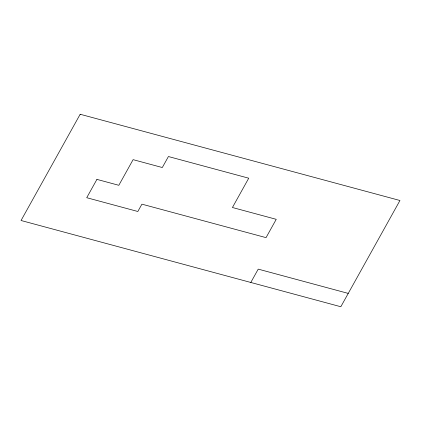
<?xml version="1.0" encoding="UTF-8"?>
<svg xmlns="http://www.w3.org/2000/svg" width="421" height="421" viewBox="0 0 421 421"><rect width="100%" height="100%" fill="white"/><g stroke="black" fill="none" stroke-linecap="round" stroke-linejoin="round"><path stroke-width="0.63" d="M250.805 282.465L258.226 269.13L348.241 293.405M80.179 114.259L21.05 220.499L340.821 306.741L399.95 200.501L80.179 114.259M96.919 179.388L86.726 197.707L137.835 211.489L141.914 204.164L266.04 237.639L276.234 219.325L232.429 207.506L248.737 178.199L168.421 156.538L162.306 167.532L133.099 159.654L118.827 185.298L96.919 179.388"/></g></svg>
